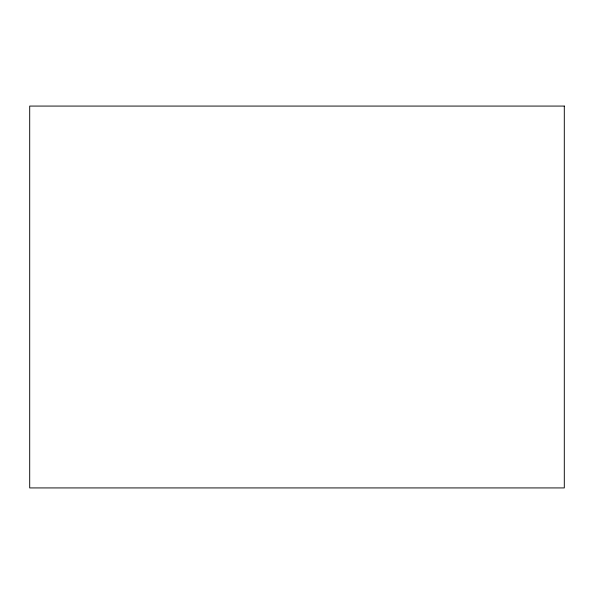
<?xml version="1.0" encoding="UTF-8"?>
<svg xmlns="http://www.w3.org/2000/svg" width="594" height="594" viewBox="0 0 594 594"><rect width="100%" height="100%" fill="white"/><g stroke="black" fill="none" stroke-linecap="round" stroke-linejoin="round"><path stroke-width="0.89" d="M564.3 106.074L29.7 106.074L29.7 487.926L564.3 487.926L564.3 106.074"/></g></svg>
